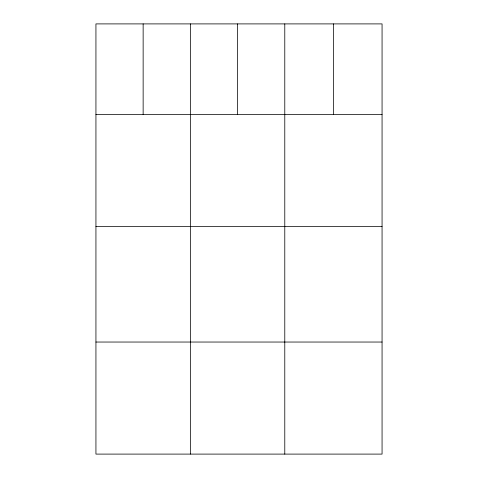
<?xml version="1.0" encoding="UTF-8"?>
<svg xmlns="http://www.w3.org/2000/svg" width="478" height="478" viewBox="0 0 478 478"><rect width="100%" height="100%" fill="white"/><g stroke="black" fill="none" stroke-linecap="round" stroke-linejoin="round"><path stroke-width="0.72" d="M382.065 114.529L382.065 454.1L95.935 454.1L95.935 23.9L382.065 23.9L382.065 114.529L95.935 114.529M95.935 226.59L382.065 226.59M95.935 342.039L382.065 342.039M333.423 23.9L333.423 114.529M284.78 23.9L284.78 454.1M237.572 23.9L237.572 114.529M190.358 23.9L190.358 454.1M143.143 23.9L143.143 114.529"/></g></svg>
